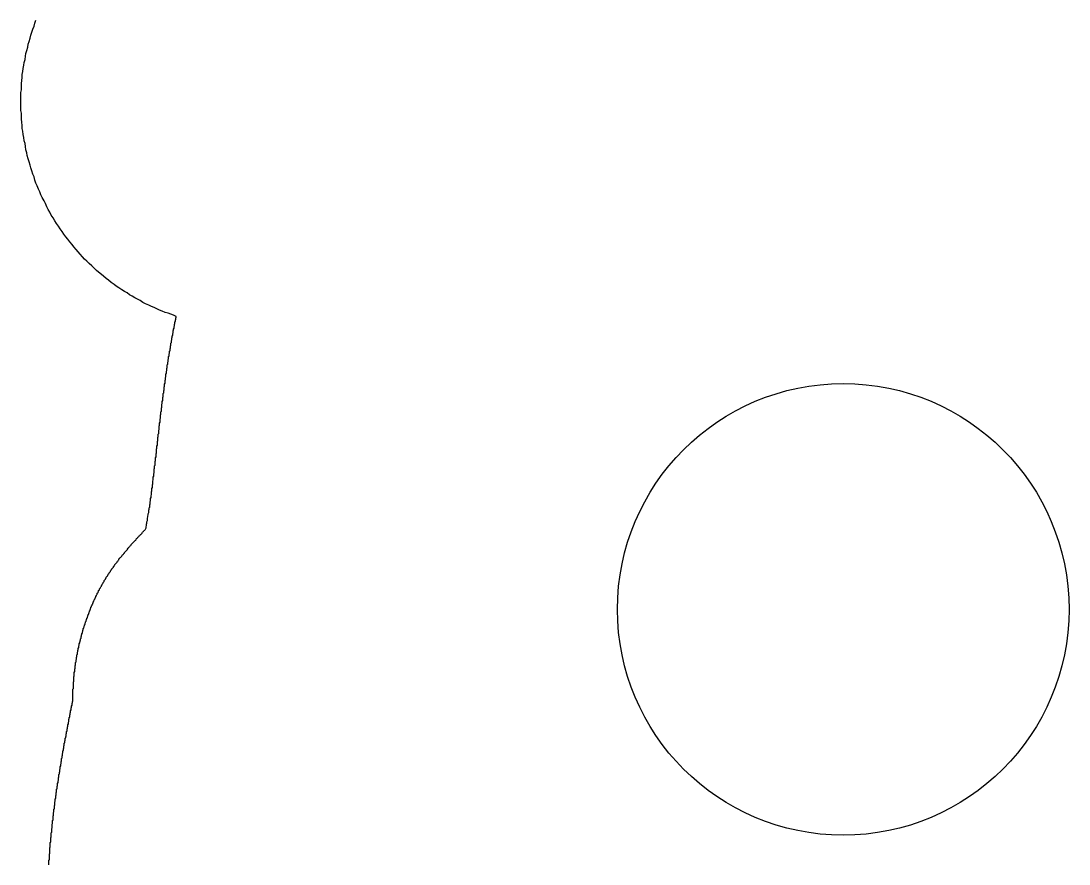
# Model space of a CAD drawing. Header units: millimetres. Extents: x 111 to 2999, y 81 to 1941.
# Drawn here: x 975.14 to 998.35, y 1496.84 to 1515.5 of the extents above; entities that cross this region are included whole.
import ezdxf

# ---------------------------------------------------------------- set-up
doc = ezdxf.new("R2010")
doc.units = ezdxf.units.MM
doc.layers.add('RANGO', color=6, linetype='Continuous')

msp = doc.modelspace()

# ---------------------------------------------------------------- linework, layer by layer
for points in [[(978.58, 1508.963, 0), (978.52, 1508.993, 0), (978.46, 1509.013, 0), (978.4, 1509.033, 0), (978.33, 1509.053, 0), (978.27, 1509.083, 0), (978.21, 1509.103, 0), (978.15, 1509.133, 0), (978.09, 1509.163, 0), (978.03, 1509.183, 0), (977.97, 1509.213, 0), (977.9, 1509.243, 0), (977.84, 1509.273, 0), (977.78, 1509.313, 0), (977.72, 1509.343, 0), (977.66, 1509.373, 0), (977.6, 1509.413, 0), (977.54, 1509.443, 0), (977.49, 1509.483, 0), (977.43, 1509.513, 0), (977.37, 1509.553, 0), (977.31, 1509.593, 0), (977.25, 1509.633, 0), (977.2, 1509.673, 0), (977.14, 1509.713, 0), (977.08, 1509.763, 0), (977.03, 1509.803, 0), (976.97, 1509.853, 0), (976.92, 1509.893, 0), (976.86, 1509.943, 0), (976.81, 1509.983, 0), (976.76, 1510.033, 0), (976.71, 1510.083, 0), (976.65, 1510.133, 0), (976.6, 1510.183, 0), (976.55, 1510.233, 0), (976.5, 1510.283, 0), (976.45, 1510.343, 0), (976.41, 1510.393, 0), (976.36, 1510.443, 0), (976.31, 1510.503, 0), (976.27, 1510.553, 0), (976.22, 1510.613, 0), (976.18, 1510.673, 0), (976.13, 1510.723, 0), (976.09, 1510.783, 0), (976.05, 1510.843, 0), (976.01, 1510.903, 0), (975.97, 1510.963, 0), (975.93, 1511.023, 0), (975.89, 1511.083, 0), (975.85, 1511.143, 0), (975.81, 1511.203, 0), (975.78, 1511.273, 0), (975.74, 1511.333, 0), (975.71, 1511.393, 0), (975.68, 1511.463, 0), (975.65, 1511.523, 0), (975.61, 1511.593, 0), (975.58, 1511.653, 0), (975.56, 1511.723, 0), (975.53, 1511.783, 0), (975.5, 1511.853, 0), (975.47, 1511.913, 0), (975.45, 1511.983, 0), (975.43, 1512.053, 0), (975.4, 1512.113, 0), (975.38, 1512.183, 0), (975.36, 1512.253, 0), (975.34, 1512.313, 0), (975.32, 1512.383, 0), (975.3, 1512.453, 0), (975.28, 1512.523, 0), (975.27, 1512.583, 0), (975.25, 1512.653, 0), (975.24, 1512.723, 0), (975.23, 1512.793, 0), (975.21, 1512.853, 0), (975.2, 1512.923, 0), (975.19, 1512.993, 0), (975.18, 1513.063, 0), (975.17, 1513.123, 0), (975.17, 1513.193, 0), (975.16, 1513.263, 0), (975.15, 1513.333, 0), (975.15, 1513.393, 0), (975.15, 1513.463, 0), (975.14, 1513.523, 0), (975.14, 1513.593, 0), (975.14, 1513.663, 0), (975.14, 1513.723, 0), (975.14, 1513.793, 0), (975.14, 1513.853, 0), (975.14, 1513.923, 0), (975.15, 1513.983, 0), (975.15, 1514.053, 0), (975.15, 1514.123, 0), (975.16, 1514.183, 0), (975.17, 1514.253, 0), (975.17, 1514.323, 0), (975.18, 1514.383, 0), (975.19, 1514.453, 0), (975.2, 1514.523, 0), (975.21, 1514.583, 0), (975.23, 1514.653, 0), (975.24, 1514.723, 0), (975.25, 1514.783, 0), (975.27, 1514.853, 0), (975.29, 1514.923, 0), (975.3, 1514.993, 0), (975.32, 1515.053, 0), (975.34, 1515.123, 0), (975.36, 1515.193, 0), (975.38, 1515.253, 0), (975.4, 1515.323, 0), (975.43, 1515.393, 0), (975.45, 1515.453, 0), (975.47, 1515.523, 0)], [(975.76, 1496.823, 0), (975.76, 1496.843, 0), (975.76, 1496.853, 0), (975.76, 1496.863, 0), (975.76, 1496.883, 0), (975.76, 1496.893, 0), (975.76, 1496.913, 0), (975.76, 1496.923, 0), (975.77, 1496.933, 0), (975.77, 1496.953, 0), (975.77, 1496.963, 0), (975.77, 1496.973, 0), (975.77, 1496.993, 0), (975.77, 1497.003, 0), (975.77, 1497.023, 0), (975.77, 1497.033, 0), (975.77, 1497.043, 0), (975.77, 1497.063, 0), (975.78, 1497.073, 0), (975.78, 1497.083, 0), (975.78, 1497.103, 0), (975.78, 1497.113, 0), (975.78, 1497.133, 0), (975.78, 1497.143, 0), (975.78, 1497.153, 0), (975.78, 1497.173, 0), (975.78, 1497.183, 0), (975.78, 1497.203, 0), (975.79, 1497.213, 0), (975.79, 1497.223, 0), (975.79, 1497.243, 0), (975.79, 1497.253, 0), (975.79, 1497.263, 0), (975.79, 1497.283, 0), (975.79, 1497.293, 0), (975.79, 1497.313, 0), (975.8, 1497.323, 0), (975.8, 1497.333, 0), (975.8, 1497.353, 0), (975.8, 1497.363, 0), (975.8, 1497.373, 0), (975.8, 1497.393, 0), (975.8, 1497.403, 0), (975.8, 1497.423, 0), (975.81, 1497.433, 0), (975.81, 1497.443, 0), (975.81, 1497.463, 0), (975.81, 1497.473, 0), (975.81, 1497.483, 0), (975.81, 1497.503, 0), (975.81, 1497.513, 0), (975.81, 1497.533, 0), (975.82, 1497.543, 0), (975.82, 1497.553, 0), (975.82, 1497.573, 0), (975.82, 1497.583, 0), (975.82, 1497.593, 0), (975.82, 1497.613, 0), (975.82, 1497.623, 0), (975.83, 1497.643, 0), (975.83, 1497.653, 0), (975.83, 1497.663, 0), (975.83, 1497.683, 0), (975.83, 1497.693, 0), (975.83, 1497.713, 0), (975.83, 1497.723, 0), (975.84, 1497.733, 0), (975.84, 1497.753, 0), (975.84, 1497.763, 0), (975.84, 1497.773, 0), (975.84, 1497.793, 0), (975.84, 1497.803, 0), (975.85, 1497.813, 0), (975.85, 1497.833, 0), (975.85, 1497.843, 0), (975.85, 1497.863, 0), (975.85, 1497.873, 0), (975.85, 1497.883, 0), (975.85, 1497.903, 0), (975.86, 1497.913, 0), (975.86, 1497.923, 0), (975.86, 1497.943, 0), (975.86, 1497.953, 0), (975.86, 1497.973, 0), (975.86, 1497.983, 0), (975.87, 1497.993, 0), (975.87, 1498.013, 0), (975.87, 1498.023, 0), (975.87, 1498.033, 0), (975.87, 1498.053, 0), (975.88, 1498.063, 0), (975.88, 1498.083, 0), (975.88, 1498.093, 0), (975.88, 1498.103, 0), (975.88, 1498.123, 0), (975.88, 1498.133, 0), (975.89, 1498.143, 0), (975.89, 1498.163, 0), (975.89, 1498.173, 0), (975.89, 1498.193, 0), (975.89, 1498.203, 0), (975.89, 1498.213, 0), (975.9, 1498.233, 0), (975.9, 1498.243, 0), (975.9, 1498.253, 0), (975.9, 1498.273, 0), (975.9, 1498.283, 0), (975.91, 1498.293, 0), (975.91, 1498.313, 0), (975.91, 1498.323, 0), (975.91, 1498.343, 0), (975.91, 1498.353, 0), (975.92, 1498.363, 0), (975.92, 1498.383, 0), (975.92, 1498.393, 0), (975.92, 1498.403, 0), (975.92, 1498.423, 0), (975.93, 1498.433, 0), (975.93, 1498.453, 0), (975.93, 1498.463, 0), (975.93, 1498.473, 0), (975.93, 1498.493, 0), (975.94, 1498.503, 0), (975.94, 1498.513, 0), (975.94, 1498.533, 0), (975.94, 1498.543, 0), (975.94, 1498.563, 0), (975.95, 1498.573, 0), (975.95, 1498.583, 0), (975.95, 1498.603, 0), (975.95, 1498.613, 0), (975.95, 1498.623, 0), (975.96, 1498.643, 0), (975.96, 1498.653, 0), (975.96, 1498.663, 0), (975.96, 1498.683, 0), (975.97, 1498.693, 0), (975.97, 1498.713, 0), (975.97, 1498.723, 0), (975.97, 1498.733, 0), (975.97, 1498.753, 0), (975.98, 1498.763, 0), (975.98, 1498.773, 0), (975.98, 1498.793, 0), (975.98, 1498.803, 0), (975.98, 1498.823, 0), (975.99, 1498.833, 0), (975.99, 1498.843, 0), (975.99, 1498.863, 0), (975.99, 1498.873, 0), (976, 1498.883, 0), (976, 1498.903, 0), (976, 1498.913, 0), (976, 1498.933, 0), (976.01, 1498.943, 0), (976.01, 1498.953, 0), (976.01, 1498.973, 0), (976.01, 1498.983, 0), (976.01, 1498.993, 0), (976.02, 1499.013, 0), (976.02, 1499.023, 0), (976.02, 1499.043, 0), (976.02, 1499.053, 0), (976.03, 1499.063, 0), (976.03, 1499.083, 0), (976.03, 1499.093, 0), (976.03, 1499.103, 0), (976.04, 1499.123, 0), (976.04, 1499.133, 0), (976.04, 1499.153, 0), (976.04, 1499.163, 0), (976.04, 1499.173, 0), (976.05, 1499.193, 0), (976.05, 1499.203, 0), (976.05, 1499.213, 0), (976.05, 1499.233, 0), (976.06, 1499.243, 0), (976.06, 1499.263, 0), (976.06, 1499.273, 0), (976.06, 1499.283, 0), (976.07, 1499.303, 0), (976.07, 1499.313, 0), (976.07, 1499.333, 0), (976.07, 1499.343, 0), (976.08, 1499.353, 0), (976.08, 1499.373, 0), (976.08, 1499.383, 0), (976.08, 1499.393, 0), (976.09, 1499.413, 0), (976.09, 1499.423, 0), (976.09, 1499.443, 0), (976.09, 1499.453, 0), (976.1, 1499.463, 0), (976.1, 1499.483, 0), (976.1, 1499.493, 0), (976.1, 1499.513, 0), (976.11, 1499.523, 0), (976.11, 1499.533, 0), (976.11, 1499.553, 0), (976.11, 1499.563, 0), (976.12, 1499.573, 0), (976.12, 1499.593, 0), (976.12, 1499.603, 0), (976.12, 1499.623, 0), (976.13, 1499.633, 0), (976.13, 1499.643, 0), (976.13, 1499.663, 0), (976.14, 1499.673, 0), (976.14, 1499.693, 0), (976.14, 1499.703, 0), (976.14, 1499.713, 0), (976.15, 1499.733, 0), (976.15, 1499.743, 0), (976.15, 1499.763, 0), (976.15, 1499.773, 0), (976.16, 1499.783, 0), (976.16, 1499.803, 0), (976.16, 1499.813, 0), (976.16, 1499.833, 0), (976.17, 1499.843, 0), (976.17, 1499.853, 0), (976.17, 1499.873, 0), (976.18, 1499.883, 0), (976.18, 1499.903, 0), (976.18, 1499.913, 0), (976.18, 1499.923, 0), (976.19, 1499.943, 0), (976.19, 1499.953, 0), (976.19, 1499.973, 0), (976.19, 1499.983, 0), (976.2, 1499.993, 0), (976.2, 1500.013, 0), (976.2, 1500.023, 0), (976.2, 1500.043, 0), (976.21, 1500.053, 0), (976.21, 1500.073, 0), (976.21, 1500.083, 0), (976.22, 1500.093, 0), (976.22, 1500.113, 0), (976.22, 1500.123, 0), (976.22, 1500.143, 0), (976.23, 1500.153, 0), (976.23, 1500.163, 0), (976.23, 1500.183, 0), (976.24, 1500.193, 0), (976.24, 1500.213, 0), (976.24, 1500.223, 0), (976.24, 1500.233, 0), (976.25, 1500.253, 0), (976.25, 1500.263, 0), (976.25, 1500.283, 0), (976.25, 1500.293, 0), (976.26, 1500.313, 0), (976.26, 1500.323, 0), (976.26, 1500.333, 0), (976.27, 1500.353, 0), (976.27, 1500.363, 0), (976.27, 1500.383, 0), (976.27, 1500.393, 0), (976.28, 1500.413, 0), (976.28, 1500.423, 0), (976.28, 1500.433, 0), (976.29, 1500.453, 0), (976.29, 1500.463, 0), (976.29, 1500.483, 0), (976.29, 1500.493, 0), (976.29, 1500.513, 0), (976.29, 1500.523, 0), (976.29, 1500.533, 0), (976.29, 1500.553, 0), (976.29, 1500.563, 0), (976.29, 1500.583, 0), (976.29, 1500.593, 0), (976.29, 1500.613, 0), (976.29, 1500.623, 0), (976.29, 1500.643, 0), (976.29, 1500.653, 0), (976.29, 1500.663, 0), (976.29, 1500.683, 0), (976.29, 1500.693, 0), (976.29, 1500.713, 0), (976.3, 1500.723, 0), (976.3, 1500.743, 0), (976.3, 1500.753, 0), (976.3, 1500.763, 0), (976.3, 1500.783, 0), (976.3, 1500.793, 0), (976.3, 1500.813, 0), (976.3, 1500.823, 0), (976.3, 1500.843, 0), (976.3, 1500.853, 0), (976.3, 1500.873, 0), (976.31, 1500.883, 0), (976.31, 1500.893, 0), (976.31, 1500.913, 0), (976.31, 1500.923, 0), (976.31, 1500.943, 0), (976.31, 1500.953, 0), (976.31, 1500.973, 0), (976.31, 1500.983, 0), (976.32, 1501.003, 0), (976.32, 1501.013, 0), (976.32, 1501.023, 0), (976.32, 1501.043, 0), (976.32, 1501.053, 0), (976.32, 1501.073, 0), (976.32, 1501.083, 0), (976.33, 1501.103, 0), (976.33, 1501.113, 0), (976.33, 1501.133, 0), (976.33, 1501.143, 0), (976.33, 1501.153, 0), (976.34, 1501.173, 0), (976.34, 1501.183, 0), (976.34, 1501.203, 0), (976.34, 1501.213, 0), (976.34, 1501.233, 0), (976.35, 1501.243, 0), (976.35, 1501.253, 0), (976.35, 1501.273, 0), (976.35, 1501.283, 0), (976.35, 1501.303, 0), (976.36, 1501.313, 0), (976.36, 1501.333, 0), (976.36, 1501.343, 0), (976.36, 1501.363, 0), (976.37, 1501.373, 0), (976.37, 1501.383, 0), (976.37, 1501.403, 0), (976.37, 1501.413, 0), (976.38, 1501.433, 0), (976.38, 1501.443, 0), (976.38, 1501.463, 0), (976.38, 1501.473, 0), (976.39, 1501.483, 0), (976.39, 1501.503, 0), (976.39, 1501.513, 0), (976.39, 1501.533, 0), (976.4, 1501.543, 0), (976.4, 1501.563, 0), (976.4, 1501.573, 0), (976.41, 1501.583, 0), (976.41, 1501.603, 0), (976.41, 1501.613, 0), (976.42, 1501.633, 0), (976.42, 1501.643, 0), (976.42, 1501.663, 0), (976.42, 1501.673, 0), (976.43, 1501.683, 0), (976.43, 1501.703, 0), (976.43, 1501.713, 0), (976.44, 1501.733, 0), (976.44, 1501.743, 0), (976.44, 1501.753, 0), (976.45, 1501.773, 0), (976.45, 1501.783, 0), (976.46, 1501.803, 0), (976.46, 1501.813, 0), (976.46, 1501.823, 0), (976.47, 1501.843, 0), (976.47, 1501.853, 0), (976.47, 1501.873, 0), (976.48, 1501.883, 0), (976.48, 1501.893, 0), (976.48, 1501.913, 0), (976.49, 1501.923, 0), (976.49, 1501.943, 0), (976.5, 1501.953, 0), (976.5, 1501.963, 0), (976.5, 1501.983, 0), (976.51, 1501.993, 0), (976.51, 1502.013, 0), (976.52, 1502.023, 0), (976.52, 1502.033, 0), (976.52, 1502.053, 0), (976.53, 1502.063, 0), (976.53, 1502.073, 0), (976.54, 1502.093, 0), (976.54, 1502.103, 0), (976.55, 1502.123, 0), (976.55, 1502.133, 0), (976.56, 1502.143, 0), (976.56, 1502.163, 0), (976.56, 1502.173, 0), (976.57, 1502.183, 0), (976.57, 1502.203, 0), (976.58, 1502.213, 0), (976.58, 1502.233, 0), (976.59, 1502.243, 0), (976.59, 1502.253, 0), (976.6, 1502.273, 0), (976.6, 1502.283, 0), (976.61, 1502.293, 0), (976.61, 1502.313, 0), (976.62, 1502.323, 0), (976.62, 1502.333, 0), (976.63, 1502.353, 0), (976.63, 1502.363, 0), (976.64, 1502.373, 0), (976.64, 1502.393, 0), (976.65, 1502.403, 0), (976.65, 1502.413, 0), (976.66, 1502.433, 0), (976.66, 1502.443, 0), (976.67, 1502.453, 0), (976.67, 1502.473, 0), (976.68, 1502.483, 0), (976.68, 1502.493, 0), (976.69, 1502.513, 0), (976.69, 1502.523, 0), (976.7, 1502.533, 0), (976.7, 1502.553, 0), (976.71, 1502.563, 0), (976.72, 1502.573, 0), (976.72, 1502.583, 0), (976.73, 1502.603, 0), (976.73, 1502.613, 0), (976.74, 1502.623, 0), (976.74, 1502.643, 0), (976.75, 1502.653, 0), (976.75, 1502.663, 0), (976.76, 1502.683, 0), (976.77, 1502.693, 0), (976.77, 1502.703, 0), (976.78, 1502.713, 0), (976.78, 1502.733, 0), (976.79, 1502.743, 0), (976.8, 1502.753, 0), (976.8, 1502.763, 0), (976.81, 1502.783, 0), (976.81, 1502.793, 0), (976.82, 1502.803, 0), (976.83, 1502.813, 0), (976.83, 1502.833, 0), (976.84, 1502.843, 0), (976.85, 1502.853, 0), (976.85, 1502.863, 0), (976.86, 1502.883, 0), (976.86, 1502.893, 0), (976.87, 1502.903, 0), (976.88, 1502.913, 0), (976.88, 1502.933, 0), (976.89, 1502.943, 0), (976.9, 1502.953, 0), (976.9, 1502.963, 0), (976.91, 1502.973, 0), (976.92, 1502.993, 0), (976.92, 1503.003, 0), (976.93, 1503.013, 0), (976.94, 1503.023, 0), (976.94, 1503.033, 0), (976.95, 1503.053, 0), (976.96, 1503.063, 0), (976.96, 1503.073, 0), (976.97, 1503.083, 0), (976.98, 1503.093, 0), (976.98, 1503.113, 0), (976.99, 1503.123, 0), (977, 1503.133, 0), (977.01, 1503.143, 0), (977.01, 1503.153, 0), (977.02, 1503.163, 0), (977.03, 1503.183, 0), (977.03, 1503.193, 0), (977.04, 1503.203, 0), (977.05, 1503.213, 0), (977.06, 1503.223, 0), (977.06, 1503.233, 0), (977.07, 1503.253, 0), (977.08, 1503.263, 0), (977.09, 1503.273, 0), (977.09, 1503.283, 0), (977.1, 1503.293, 0), (977.11, 1503.303, 0), (977.12, 1503.313, 0), (977.12, 1503.323, 0), (977.13, 1503.343, 0), (977.14, 1503.353, 0), (977.15, 1503.363, 0), (977.15, 1503.373, 0), (977.16, 1503.383, 0), (977.17, 1503.393, 0), (977.18, 1503.403, 0), (977.19, 1503.413, 0), (977.19, 1503.423, 0), (977.2, 1503.433, 0), (977.21, 1503.453, 0), (977.22, 1503.463, 0), (977.22, 1503.473, 0), (977.23, 1503.483, 0), (977.24, 1503.493, 0), (977.25, 1503.503, 0), (977.26, 1503.513, 0), (977.27, 1503.523, 0), (977.27, 1503.533, 0), (977.28, 1503.543, 0), (977.29, 1503.553, 0), (977.3, 1503.563, 0), (977.31, 1503.573, 0), (977.31, 1503.593, 0), (977.32, 1503.603, 0), (977.33, 1503.613, 0), (977.34, 1503.623, 0), (977.35, 1503.633, 0), (977.36, 1503.643, 0), (977.37, 1503.653, 0), (977.37, 1503.663, 0), (977.38, 1503.673, 0), (977.39, 1503.683, 0), (977.4, 1503.693, 0), (977.41, 1503.703, 0), (977.42, 1503.713, 0), (977.43, 1503.723, 0), (977.43, 1503.733, 0), (977.44, 1503.743, 0), (977.45, 1503.753, 0), (977.46, 1503.763, 0), (977.47, 1503.773, 0), (977.48, 1503.783, 0), (977.49, 1503.793, 0), (977.5, 1503.803, 0), (977.5, 1503.813, 0), (977.51, 1503.833, 0), (977.52, 1503.843, 0), (977.53, 1503.853, 0), (977.54, 1503.863, 0), (977.55, 1503.873, 0), (977.56, 1503.883, 0), (977.57, 1503.893, 0), (977.58, 1503.903, 0), (977.58, 1503.913, 0), (977.59, 1503.923, 0), (977.6, 1503.933, 0), (977.61, 1503.943, 0), (977.62, 1503.953, 0), (977.63, 1503.963, 0), (977.64, 1503.973, 0), (977.65, 1503.983, 0), (977.66, 1503.993, 0), (977.67, 1504.003, 0), (977.68, 1504.013, 0), (977.69, 1504.023, 0), (977.69, 1504.033, 0), (977.7, 1504.043, 0), (977.71, 1504.053, 0), (977.72, 1504.063, 0), (977.73, 1504.073, 0), (977.74, 1504.083, 0), (977.75, 1504.093, 0), (977.76, 1504.103, 0), (977.77, 1504.113, 0), (977.78, 1504.123, 0), (977.79, 1504.133, 0), (977.8, 1504.143, 0), (977.81, 1504.153, 0), (977.82, 1504.163, 0), (977.82, 1504.173, 0), (977.83, 1504.183, 0), (977.84, 1504.193, 0), (977.85, 1504.203, 0), (977.86, 1504.213, 0), (977.87, 1504.223, 0), (977.88, 1504.233, 0), (977.89, 1504.243, 0), (977.9, 1504.253, 0), (977.91, 1504.283, 0), (977.91, 1504.303, 0), (977.92, 1504.333, 0), (977.92, 1504.363, 0), (977.93, 1504.383, 0), (977.93, 1504.413, 0), (977.94, 1504.443, 0), (977.94, 1504.463, 0), (977.94, 1504.493, 0), (977.95, 1504.523, 0), (977.95, 1504.543, 0), (977.96, 1504.573, 0), (977.96, 1504.593, 0), (977.97, 1504.623, 0), (977.97, 1504.643, 0), (977.97, 1504.673, 0), (977.98, 1504.693, 0), (977.98, 1504.723, 0), (977.99, 1504.743, 0), (977.99, 1504.763, 0), (977.99, 1504.793, 0), (978, 1504.813, 0), (978, 1504.833, 0), (978, 1504.863, 0), (978.01, 1504.883, 0), (978.01, 1504.903, 0), (978.01, 1504.933, 0), (978.02, 1504.953, 0), (978.02, 1504.973, 0), (978.02, 1504.993, 0), (978.03, 1505.023, 0), (978.03, 1505.043, 0), (978.03, 1505.063, 0), (978.03, 1505.083, 0), (978.04, 1505.103, 0), (978.04, 1505.133, 0), (978.04, 1505.153, 0), (978.05, 1505.173, 0), (978.05, 1505.193, 0), (978.05, 1505.213, 0), (978.05, 1505.233, 0), (978.06, 1505.253, 0), (978.06, 1505.273, 0), (978.06, 1505.293, 0), (978.06, 1505.313, 0), (978.07, 1505.343, 0), (978.07, 1505.363, 0), (978.07, 1505.383, 0), (978.07, 1505.403, 0), (978.08, 1505.423, 0), (978.08, 1505.443, 0), (978.08, 1505.463, 0), (978.08, 1505.483, 0), (978.09, 1505.503, 0), (978.09, 1505.523, 0), (978.09, 1505.543, 0), (978.09, 1505.563, 0), (978.09, 1505.583, 0), (978.1, 1505.603, 0), (978.1, 1505.623, 0), (978.1, 1505.633, 0), (978.1, 1505.653, 0), (978.11, 1505.673, 0), (978.11, 1505.693, 0), (978.11, 1505.713, 0), (978.11, 1505.733, 0), (978.11, 1505.753, 0), (978.12, 1505.773, 0), (978.12, 1505.793, 0), (978.12, 1505.813, 0), (978.12, 1505.833, 0), (978.13, 1505.853, 0), (978.13, 1505.873, 0), (978.13, 1505.893, 0), (978.13, 1505.913, 0), (978.13, 1505.923, 0), (978.14, 1505.943, 0), (978.14, 1505.963, 0), (978.14, 1505.983, 0), (978.14, 1506.003, 0), (978.14, 1506.023, 0), (978.15, 1506.043, 0), (978.15, 1506.063, 0), (978.15, 1506.083, 0), (978.15, 1506.093, 0), (978.16, 1506.113, 0), (978.16, 1506.133, 0), (978.16, 1506.153, 0), (978.16, 1506.173, 0), (978.16, 1506.193, 0), (978.17, 1506.213, 0), (978.17, 1506.223, 0), (978.17, 1506.243, 0), (978.17, 1506.263, 0), (978.17, 1506.283, 0), (978.18, 1506.303, 0), (978.18, 1506.323, 0), (978.18, 1506.333, 0), (978.18, 1506.353, 0), (978.19, 1506.373, 0), (978.19, 1506.393, 0), (978.19, 1506.413, 0), (978.19, 1506.423, 0), (978.19, 1506.443, 0), (978.2, 1506.463, 0), (978.2, 1506.483, 0), (978.2, 1506.503, 0), (978.2, 1506.513, 0), (978.2, 1506.533, 0), (978.21, 1506.553, 0), (978.21, 1506.573, 0), (978.21, 1506.583, 0), (978.21, 1506.603, 0), (978.22, 1506.623, 0), (978.22, 1506.643, 0), (978.22, 1506.663, 0), (978.22, 1506.673, 0), (978.22, 1506.693, 0), (978.23, 1506.713, 0), (978.23, 1506.733, 0), (978.23, 1506.743, 0), (978.23, 1506.763, 0), (978.23, 1506.783, 0), (978.24, 1506.793, 0), (978.24, 1506.813, 0), (978.24, 1506.833, 0), (978.24, 1506.853, 0), (978.25, 1506.863, 0), (978.25, 1506.883, 0), (978.25, 1506.903, 0), (978.25, 1506.923, 0), (978.25, 1506.933, 0), (978.26, 1506.953, 0), (978.26, 1506.973, 0), (978.26, 1506.983, 0), (978.26, 1507.003, 0), (978.26, 1507.023, 0), (978.27, 1507.033, 0), (978.27, 1507.053, 0), (978.27, 1507.073, 0), (978.27, 1507.083, 0), (978.28, 1507.103, 0), (978.28, 1507.123, 0), (978.28, 1507.133, 0), (978.28, 1507.153, 0), (978.28, 1507.173, 0), (978.29, 1507.183, 0), (978.29, 1507.203, 0), (978.29, 1507.223, 0), (978.29, 1507.233, 0), (978.29, 1507.253, 0), (978.3, 1507.273, 0), (978.3, 1507.283, 0), (978.3, 1507.303, 0), (978.3, 1507.323, 0), (978.31, 1507.333, 0), (978.31, 1507.353, 0), (978.31, 1507.373, 0), (978.31, 1507.383, 0), (978.31, 1507.403, 0), (978.32, 1507.413, 0), (978.32, 1507.433, 0), (978.32, 1507.453, 0), (978.32, 1507.463, 0), (978.33, 1507.483, 0), (978.33, 1507.493, 0), (978.33, 1507.513, 0), (978.33, 1507.533, 0), (978.33, 1507.543, 0), (978.34, 1507.563, 0), (978.34, 1507.573, 0), (978.34, 1507.593, 0), (978.34, 1507.613, 0), (978.35, 1507.623, 0), (978.35, 1507.643, 0), (978.35, 1507.653, 0), (978.35, 1507.673, 0), (978.35, 1507.693, 0), (978.36, 1507.703, 0), (978.36, 1507.723, 0), (978.36, 1507.733, 0), (978.36, 1507.753, 0), (978.37, 1507.763, 0), (978.37, 1507.783, 0), (978.37, 1507.793, 0), (978.37, 1507.813, 0), (978.38, 1507.833, 0), (978.38, 1507.843, 0), (978.38, 1507.863, 0), (978.38, 1507.873, 0), (978.38, 1507.893, 0), (978.39, 1507.903, 0), (978.39, 1507.923, 0), (978.39, 1507.933, 0), (978.39, 1507.953, 0), (978.4, 1507.963, 0), (978.4, 1507.983, 0), (978.4, 1507.993, 0), (978.4, 1508.013, 0), (978.41, 1508.023, 0), (978.41, 1508.043, 0), (978.41, 1508.053, 0), (978.41, 1508.073, 0), (978.42, 1508.083, 0), (978.42, 1508.103, 0), (978.42, 1508.123, 0), (978.42, 1508.133, 0), (978.43, 1508.153, 0), (978.43, 1508.163, 0), (978.43, 1508.173, 0), (978.43, 1508.193, 0), (978.44, 1508.203, 0), (978.44, 1508.223, 0), (978.44, 1508.233, 0), (978.44, 1508.253, 0), (978.45, 1508.263, 0), (978.45, 1508.283, 0), (978.45, 1508.293, 0), (978.45, 1508.313, 0), (978.46, 1508.323, 0), (978.46, 1508.343, 0), (978.46, 1508.353, 0), (978.46, 1508.373, 0), (978.47, 1508.383, 0), (978.47, 1508.403, 0), (978.47, 1508.413, 0), (978.47, 1508.433, 0), (978.48, 1508.443, 0), (978.48, 1508.453, 0), (978.48, 1508.473, 0), (978.48, 1508.483, 0), (978.49, 1508.503, 0), (978.49, 1508.513, 0), (978.49, 1508.533, 0), (978.5, 1508.543, 0), (978.5, 1508.563, 0), (978.5, 1508.573, 0), (978.5, 1508.583, 0), (978.51, 1508.603, 0), (978.51, 1508.613, 0), (978.51, 1508.633, 0), (978.51, 1508.643, 0), (978.52, 1508.663, 0), (978.52, 1508.673, 0), (978.52, 1508.683, 0), (978.53, 1508.703, 0), (978.53, 1508.713, 0), (978.53, 1508.733, 0), (978.53, 1508.743, 0), (978.54, 1508.753, 0), (978.54, 1508.773, 0), (978.54, 1508.783, 0), (978.55, 1508.803, 0), (978.55, 1508.813, 0), (978.55, 1508.833, 0), (978.55, 1508.843, 0), (978.56, 1508.853, 0), (978.56, 1508.873, 0), (978.56, 1508.883, 0), (978.57, 1508.903, 0), (978.57, 1508.913, 0), (978.57, 1508.923, 0), (978.58, 1508.943, 0), (978.58, 1508.953, 0), (978.58, 1508.963, 0)]]:
    msp.add_polyline3d(points)
at = {"layer": 'RANGO', "color": 0}
msp.add_circle((993.347, 1502.477), 5, dxfattribs=at)

doc.saveas('drawing.dxf')
